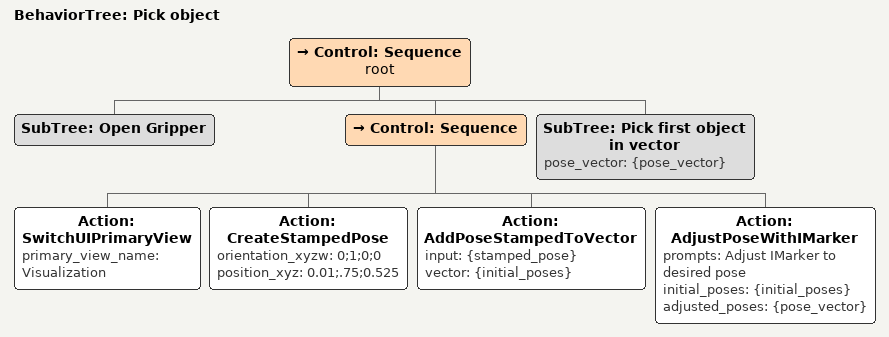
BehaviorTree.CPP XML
<?xml version='1.0' encoding='UTF-8'?>
<root BTCPP_format="4" main_tree_to_execute="Pick object">
  <BehaviorTree ID="Pick object" _description="">
    <Control ID="Sequence" name="root">
      <SubTree ID="Open Gripper"/>
      <Control ID="Sequence">
        <Action ID="SwitchUIPrimaryView" primary_view_name="Visualization"/>
        <Action ID="CreateStampedPose" orientation_xyzw="0;1;0;0" position_xyz="0.01;.75;0.525"/>
        <!--Create a vector of poses to match the input of AdjustPoseWithIMarker-->
        <Action ID="AddPoseStampedToVector" input="{stamped_pose}" vector="{initial_poses}"/>
        <Action ID="AdjustPoseWithIMarker" prompts="Adjust IMarker to desired pose" initial_poses="{initial_poses}" adjusted_poses="{pose_vector}"/>
      </Control>
      <SubTree ID="Pick first object in vector" pose_vector="{pose_vector}"/>
    </Control>
  </BehaviorTree>
</root>
